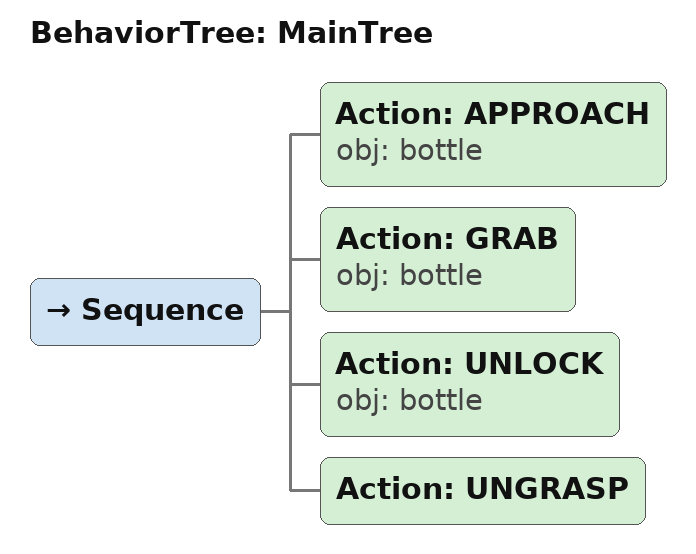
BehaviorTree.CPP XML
<root main_tree_to_execute="MainTree">
  <BehaviorTree ID="MainTree">
    <Sequence>
      <!-- Approach bottle -->
      <Action ID="APPROACH" obj="bottle" />
      <!-- Grab bottle -->
      <Action ID="GRAB" obj="bottle" />
      <!-- Unlock bottle -->
      <Action ID="UNLOCK" obj="bottle" />
      <!-- Ungrasp -->
      <Action ID="UNGRASP" />
    </Sequence>
  </BehaviorTree>
</root>
